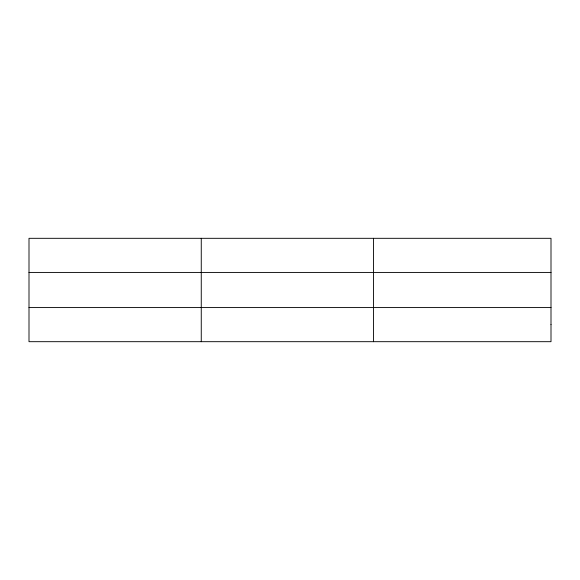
<?xml version="1.0" encoding="UTF-8"?>
<svg xmlns="http://www.w3.org/2000/svg" width="580" height="580" viewBox="0 0 580 580"><rect width="100%" height="100%" fill="white"/><g stroke="black" fill="none" stroke-linecap="round" stroke-linejoin="round"><path stroke-width="0.87" d="M201.26 238.315L201.26 341.685M373.52 238.315L373.52 341.685M29 272.426L551 272.426M29 307.574L551 307.574M551 324.626L551 341.685L29 341.685L29 238.315L551 238.315L551 324.626"/></g></svg>
